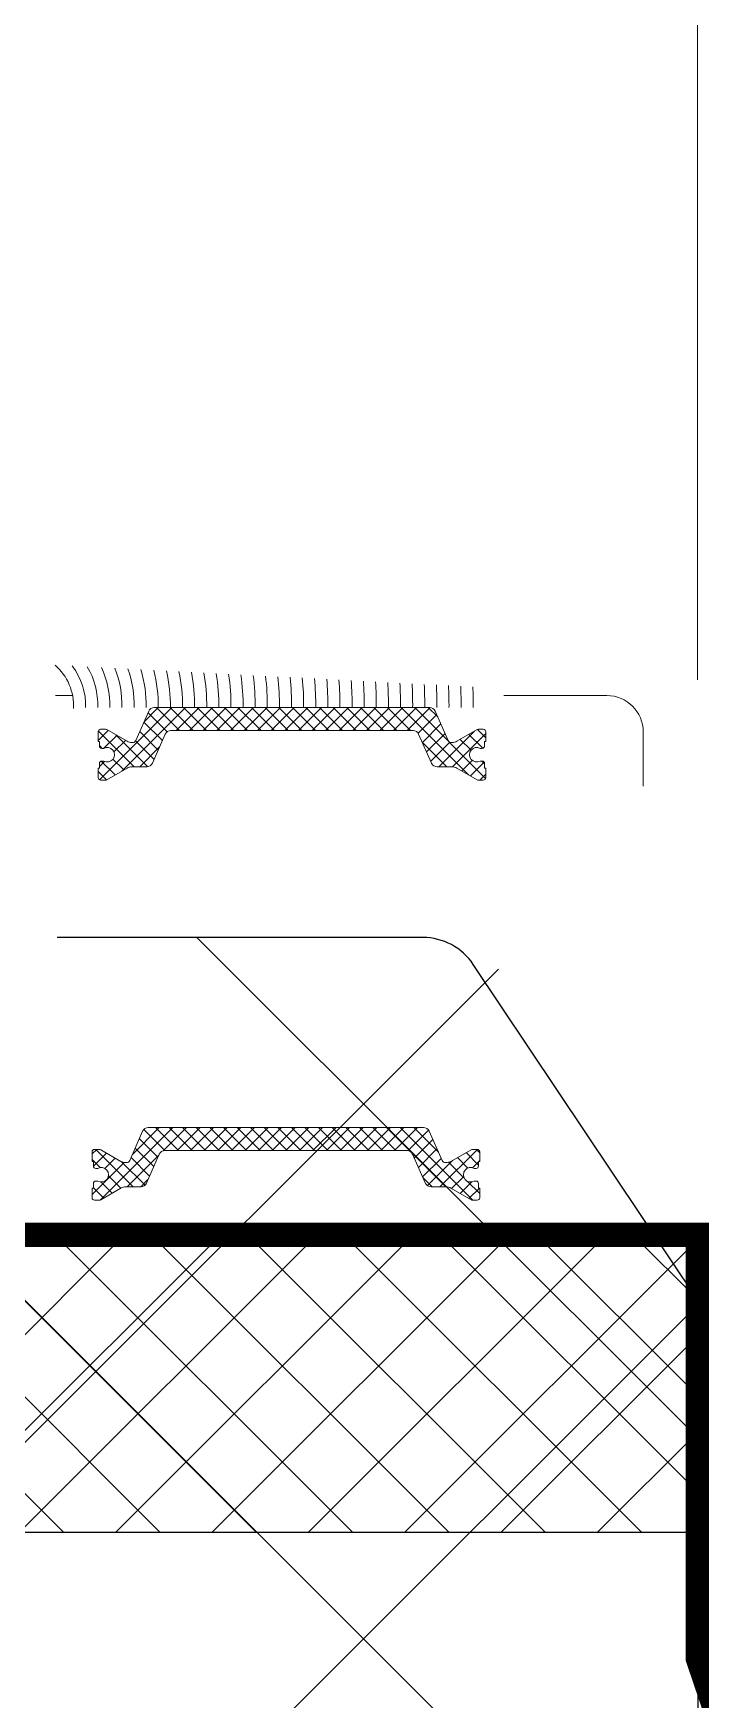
# Model space of a CAD drawing. Header units: millimetres. Extents: x -1562 to 49121, y -21091 to 0.
# Drawn here: x 48041.1 to 48096.2, y -6574.4 to -6436.7 of the extents above; entities that cross this region are included whole.
import ezdxf

# ---------------------------------------------------------------- set-up
doc = ezdxf.new("R2010")
doc.units = ezdxf.units.MM
doc.header["$MEASUREMENT"] = 0
doc.linetypes.add('DASHED', pattern=[19.049999999999997, 12.7, -6.35])
for name, color, linetype in [('-TSD Section Insulation', 11, 'Continuous'), ('LLS_Membranes', 124, 'Continuous'), ('WIN_DOORS', 4, 'Continuous')]:
    doc.layers.add(name, color=color, linetype=linetype)
doc.layers.add('PDF2_Geometry', color=7, linetype='Continuous', true_color=0x5a5a5a)
doc.layers.add('PDF_Geometry', color=7, linetype='Continuous', true_color=0x5a5a5a)
for name, color, linetype, lineweight in [('YS_IZOLACJE', 4, 'Continuous', 18), ('YS_KRESKOWANIE', 4, 'Continuous', 18), ('YS_TWORZYWOWE', 4, 'Continuous', 18), ('YS_WIDOK', 4, 'Continuous', 18), ('YS_WYMIARY', 4, 'Continuous', 18)]:
    doc.layers.add(name, color=color, linetype=linetype, lineweight=lineweight)
pattern_1 = [(45, (-2313.48321246457, -2221.432650662724), (-0.5612660075668221, 0.5612660075668221), []), (135, (-2313.48321246457, -2221.432650662724), (-0.5612660075668221, -0.5612660075668221), [])]

# ---------------------------------------------------------------- blocks, each defined once
blk = doc.blocks.new('107_6562')
at = {"layer": 'YS_KRESKOWANIE'}
h = blk.add_hatch(dxfattribs=at)
h.set_pattern_fill('NET', color=256, scale=0.25, angle=315)
h.set_pattern_definition([(315, (-4300.761224853446, -2004.046260999016), (0.5612660075668222, 0.5612660075668219), []), (45, (-4300.761224853446, -2004.046260999016), (-0.5612660075668219, 0.5612660075668222), [])])
edge = h.paths.add_edge_path()
edge.add_arc((27.36905721940093, 3.400000000000091), 0.5000000000005985, 24.69747250558908, 90)
edge.add_line((27.36905721940093, 3.900000000000546), (4.630942780596342, 3.899999999999636))
edge.add_arc((4.630942780597252, 3.399999999999181), 0.5000000000004547, 90, 157.0000000063897)
edge.add_line((4.17069035384884, 3.595365564192889), (3.104161339048005, 1.182780661454217))
edge.add_arc((2.828009883010964, 1.300000000000637), 0.3000000000003153, 270, 337.0000000000536, ccw=False)
edge.add_line((2.828009883010964, 1.000000000000455), (2.779615242273394, 1.000000000000455))
edge.add_arc((2.779615242270665, 1.800000000000637), 0.8000000000004093, 239.9999999999721, 270.00000000026057, ccw=False)
edge.add_line((2.37961524226921, 1.107179676972919), (0.706410161513304, 2.073205080757361))
edge.add_arc((0.6064101615138497, 1.900000000000091), 0.2000000000007103, 59.99999999999714, 90)
edge.add_line((0.6064101615138497, 2.100000000000819), (0.1999999999998181, 2.100000000000819))
edge.add_arc((0.2000000000007276, 1.900000000000546), 0.2000000000000455, 90.00000000026056, 180)
edge.add_line((0, 1.900000000000546), (0, 1.100000000000364))
edge.add_line((0, 1.100000000000364), (0.0999999999994543, 1.100000000000364))
edge.add_line((0.09999999999854481, 1.100000000000364), (0.0999999999994543, 0.7250000000003638))
edge.add_arc((0.3000000000010914, 0.7250000000003638), 0.2000000000007276, 180, 269.9999999997394)
edge.add_line((0.2999999999992724, 0.525000000000091), (0.4595262490347523, 0.525000000000091))
edge.add_arc((0.75, 0), 0.5999999999998878, -118.95502437192681, 118.9550243717328, ccw=False)
edge.add_line((0.4595262490329333, -0.5249999999996362), (0.2999999999992724, -0.5249999999991815))
edge.add_arc((0.3000000000010914, -0.7249999999989996), 0.1999999999998181, 90.00000000026056, 179.9999999998697)
edge.add_line((0.1000000000003638, -0.7249999999989996), (0.0999999999994543, -1.099999999999909))
edge.add_line((0.09999999999854481, -1.099999999999454), (-9.094947017729282e-13, -1.099999999999454))
edge.add_line((0, -1.099999999999454), (0, -1.899999999999636))
edge.add_arc((0.2000000000007276, -1.899999999999636), 0.2000000000007276, 180, 269.9999999997394)
edge.add_line((0.1999999999989086, -2.099999999999909), (0.6064101615129402, -2.099999999999909))
edge.add_arc((0.6064101615138497, -1.899999999998727), 0.200000000000955, 270, 299.9999999999703)
edge.add_line((0.7064101615142135, -2.073205080756452), (2.37961524227012, -1.107179676972009))
edge.add_arc((2.779615242270665, -1.799999999999727), 0.8000000000006142, 90, 120.0000000000197, ccw=False)
edge.add_line((2.779615242270665, -0.9999999999995453), (4.019403893164963, -1.000000000000455))
edge.add_arc((4.019403893164053, -0.4999999999995453), 0.5000000000002274, 270, 337.0000000063657)
edge.add_line((4.479656319912465, -0.6953655641932528), (5.53690895786076, 1.695365564193708))
edge.add_arc((5.997161384610081, 1.499999999999545), 0.5000000000006163, 90, 157.0000000063417, ccw=False)
edge.add_line((5.997161384610081, 2), (26.00283861538992, 2.000000000000909))
edge.add_arc((26.00283861538992, 1.500000000000455), 0.5000000000004547, 24.712888427420808, 90, ccw=False)
edge.add_line((26.45704569400368, 1.709035714024594), (27.52638902824492, -0.7090357140737069))
edge.add_arc((27.98059610683413, -0.4999999999986358), 0.5000000000000526, 204.712888433808, 270)
edge.add_line((27.98059610683413, -0.9999999999990905), (29.22038475772843, -0.9999999999986358))
edge.add_arc((29.22038475772933, -1.799999999999727), 0.8000000000010914, 60.00000000006111, 90.00000000006509, ccw=False)
edge.add_line((29.62038475772897, -1.107179676970645), (31.29358983848579, -2.073205080755542))
edge.add_arc((31.39358983848615, -1.900000000000091), 0.199999999999135, 239.9999999997366, 269.9999999997394)
edge.add_line((31.39358983848615, -2.099999999999), (31.80000000000018, -2.099999999999))
edge.add_arc((31.79999999999927, -1.899999999999181), 0.1999999999998181, 270, 360.0000000000651)
edge.add_line((32, -1.899999999998727), (32, -1.099999999998545))
edge.add_line((32, -1.099999999998545), (31.89999999999964, -1.099999999998545))
edge.add_line((31.89999999999964, -1.099999999998545), (31.89999999999964, -0.7249999999985448))
edge.add_arc((31.69999999999891, -0.7249999999985448), 0.2000000000007276, 0, 89.99999999973946)
edge.add_line((31.69999999999891, -0.524999999998272), (31.54047375096434, -0.524999999998272))
edge.add_arc((31.25, 1.364242052659392e-12), 0.5999999999997312, 61.04497562825668, 298.95502437184035, ccw=False)
edge.add_line((31.54047375096343, 0.5250000000014552), (31.699999999998, 0.5250000000010004))
edge.add_arc((31.69999999999891, 0.7250000000008185), 0.1999999999998181, 269.9999999997394, 360.0000000000651)
edge.add_line((31.89999999999964, 0.7250000000012733), (31.89999999999964, 1.100000000001273))
edge.add_line((31.89999999999964, 1.100000000001273), (32, 1.100000000001273))
edge.add_line((32, 1.100000000001273), (32, 1.900000000001455))
edge.add_arc((31.79999999999927, 1.900000000001455), 0.2000000000007276, 0, 89.99999999973946)
edge.add_line((31.79999999999927, 2.100000000001728), (31.39358983848524, 2.100000000001728))
edge.add_arc((31.39358983848615, 1.900000000002365), 0.199999999999136, 90.00000000026056, 120.0000000001983)
edge.add_line((31.29358983848579, 2.073205080758726), (29.62038475772897, 1.107179676973828))
edge.add_arc((29.22038475772933, 1.800000000002456), 0.8000000000007502, 269.99999999993486, 299.9999999999389, ccw=False)
edge.add_line((29.22038475772933, 1.000000000001364), (29.17199011698813, 1.000000000001364))
edge.add_arc((29.1719901169854, 1.300000000001546), 0.3000000000001819, 204.6974725186822, 270.00000000034737, ccw=False)
edge.add_line((28.89943213399783, 1.174651901054403), (27.82332052442871, 3.608913498142101))
at = {"layer": 'YS_TWORZYWOWE'}
blk.add_lwpolyline([(27.82332052442871, 3.608913498141646, 0.2929061419330263), (27.36905721940093, 3.900000000000546), (4.630942780597252, 3.899999999999636, 0.3009658391632402), (4.17069035384884, 3.595365564192889), (3.104161339048005, 1.182780661453762, -0.300965839132882), (2.828009883010964, 1.000000000000455), (2.779615242274303, 1.000000000000455, -0.1316524975886556), (2.37961524226921, 1.107179676972919), (0.7064101615142135, 2.073205080757361, 0.1316524975874866), (0.6064101615138497, 2.100000000000819), (0.1999999999989086, 2.100000000000819, 0.4142135623729338), (0, 1.900000000000546), (0, 1.100000000000364), (0.09999999999854481, 1.100000000000364), (0.1000000000003638, 0.7250000000003638, 0.4142135623730964), (0.2999999999992724, 0.525000000000091), (0.4595262490347523, 0.5250000000005457, -1.696140478029274), (0.4595262490329333, -0.5249999999996362), (0.2999999999992724, -0.5249999999991815, 0.414213562372385), (0.1000000000003638, -0.7249999999989996), (0.09999999999854481, -1.099999999999454), (0, -1.099999999999454), (0, -1.899999999999636, 0.4142135623730951), (0.1999999999989086, -2.099999999999909), (0.6064101615138497, -2.099999999999909, 0.1316524975873188), (0.7064101615142135, -2.073205080756452), (2.37961524226921, -1.107179676972009, -0.1316524975874613), (2.779615242270665, -0.9999999999995453), (4.019403893164053, -1, 0.300965839163125), (4.479656319912465, -0.6953655641932528), (5.536908957861669, 1.695365564193253, -0.3009658391629624), (5.997161384610081, 2), (26.00283861538992, 2.000000000000909, -0.2928331078198174), (26.45704569400368, 1.709035714024594), (27.52638902824401, -0.7090357140737069, 0.2928331077895844), (27.98059610683413, -0.9999999999990905), (29.22038475772933, -0.9999999999986358, -0.1316524975874017), (29.62038475772897, -1.107179676970645), (31.29358983848579, -2.073205080755997, 0.1316524975874918), (31.39358983848615, -2.099999999999), (31.79999999999927, -2.099999999999, 0.4142135623735843), (32, -1.899999999998727), (32, -1.099999999998545), (31.89999999999964, -1.099999999998545), (31.89999999999964, -0.7249999999985448, 0.4142135623730951), (31.69999999999891, -0.524999999998272), (31.54047375096525, -0.5249999999987267, -1.696140478028527), (31.54047375096343, 0.5250000000014552), (31.69999999999891, 0.5250000000010004, 0.4142135623747653), (31.89999999999964, 0.7250000000012733), (31.89999999999964, 1.100000000001273), (32, 1.100000000001273), (32, 1.900000000001455, 0.4142135623730951), (31.79999999999927, 2.100000000001728), (31.39358983848615, 2.100000000001728, 0.1316524975872631), (31.29358983848579, 2.073205080758726), (29.62038475772897, 1.107179676973374, -0.1316524975873667), (29.22038475772933, 1.000000000001364), (29.17199011698722, 1.000000000001364, -0.2929061418724302), (28.89943213399783, 1.174651901054403)], format="xyb", close=True, dxfattribs=at)
blk = doc.blocks.new('48_28108')
at = {"layer": 'YS_KRESKOWANIE'}
h = blk.add_hatch(dxfattribs=at)
h.set_pattern_fill('NET', color=256, scale=0.25, angle=45, style=0)
h.set_pattern_definition(pattern_1)
edge = h.paths.add_edge_path()
edge.add_arc((-123.621143752066, 42.83402514039972), 0.4999999999970658, 31.99999999978541, 90.00000000010422)
edge.add_line((-123.6211437520669, 43.33402514039699), (-126.1032847369897, 43.33402514039699))
edge.add_line((-126.1032847369897, 43.33402514039699), (-133.7472642727162, 43.33402514039699))
edge.add_line((-133.7472642727162, 43.33402514039699), (-147.1017017224458, 43.33402514039608))
edge.add_arc((-147.101701722444, 42.33402514039153), 1.000000000004547, 90.00000000010422, 147.9999999998058)
edge.add_line((-147.949749818602, 42.86394440462936), (-148.9556885765642, 41.25410587616352))
edge.add_arc((-149.8037366727185, 41.78402514039317), 0.9999999999963488, 269.99999999989575, 328.0000000001096, ccw=False)
edge.add_line((-149.8037366727203, 40.78402514039681), (-150.1945517329314, 40.78402514039681))
edge.add_line((-150.1945517329314, 40.78402514039681), (-151.7935898386077, 41.70723022115362))
edge.add_arc((-151.8935898386108, 41.53402514039044), 0.2000000000069973, 60.00000000013443, 89.99999999921835)
edge.add_line((-151.893589838608, 41.73402514039753), (-152.1000000001213, 41.73402514039753))
edge.add_arc((-152.1000000001195, 41.33402514039517), 0.4000000000023647, 90.00000000026056, 179.9999999997395)
edge.add_line((-152.5000000001219, 41.33402514039699), (-152.5000000001219, 40.83402514039699))
edge.add_arc((-152.4000000001224, 40.83402514039608), 0.0999999999994543, 180, 270.0000000010422)
edge.add_line((-152.4000000001215, 40.73402514039662), (-152.4000000001215, 40.35902514039753))
edge.add_arc((-152.2000000001217, 40.35902514039844), 0.1999999999998181, 180, 286.2313005959754)
edge.add_arc((-152.0881937315862, 40.35902514038298), 0.1999999999852673, 253.7686994033493, 281.0991597977783)
edge.add_arc((-151.7500661596778, 39.64293508371975), 0.6000000000004266, -8.685105967742857e-10, 119.95877539893081, ccw=False)
edge.add_arc((-151.7500000018772, 39.63402514037625), 0.6000000017556864, 1.9973072085122112e-09, 0.8508681862659841, ccw=False)
edge.add_arc((-151.7500000001219, 39.63402514039717), 0.6000000000003638, -115.00783323466618, 0, ccw=False)
edge.add_arc((-152.0881937315844, 38.90902514039499), 0.2000000000026128, 64.99216676531272, 106.2313005957673)
edge.add_arc((-152.2000000001226, 38.90902514039863), 0.1999999999993828, 73.76869940344109, 180.0000000002605)
edge.add_line((-152.4000000001215, 38.90902514039772), (-152.4000000001224, 38.53402514039681))
edge.add_arc((-152.4000000001224, 38.43402514039735), 0.0999999999994543, 90, 180)
edge.add_line((-152.5000000001219, 38.43402514039735), (-152.5000000001219, 37.93402514039735))
edge.add_arc((-152.1000000001231, 37.93402514039553), 0.3999999999987267, 180, 270.0000000003908)
edge.add_line((-152.1000000001222, 37.53402514039681), (-151.893589838608, 37.53402514039681))
edge.add_arc((-151.8935898386098, 37.73402514039753), 0.2000000000007276, 270.0000000005211, 300.0000000003262)
edge.add_line((-151.7935898386086, 37.56082005964072), (-150.1945517329314, 38.48402514039662))
edge.add_line((-150.1945517329314, 38.48402514039662), (-148.5288258543787, 38.48402514039662))
edge.add_arc((-148.5288258543796, 39.48402514039662), 1, 270.0000000000521, 328.0000000000599)
edge.add_line((-147.6807777582226, 38.95410587616425), (-146.6561433690104, 40.59386366886247))
edge.add_arc((-144.9600471766971, 39.53402514039681), 1.999999999999928, 90.00000000002609, 148.000000000024, ccw=False)
edge.add_line((-144.960047176698, 41.53402514039681), (-126.0399528235421, 41.53402514039681))
edge.add_arc((-126.0399528235412, 39.53402514039863), 1.999999999998181, 32.00000000000358, 90.00000000002609, ccw=False)
edge.add_line((-124.3438566312307, 40.59386366886429), (-123.3192222420175, 38.95410587616334))
edge.add_arc((-122.4711741458614, 39.48402514039662), 0.9999999999998193, 212.0000000000119, 270.0000000000521)
edge.add_line((-122.4711741458605, 38.48402514039662), (-120.8054482673087, 38.48402514039662))
edge.add_line((-120.8054482673087, 38.48402514039662), (-119.2064101616315, 37.56082005964072))
edge.add_arc((-119.1064101616366, 37.73402514037298), 0.1999999999761246, 239.9999999977358, 270.0000000013027)
edge.add_line((-119.1064101616321, 37.53402514039681), (-118.9000000001179, 37.53402514039681))
edge.add_arc((-118.9000000001188, 37.93402514039735), 0.4000000000005457, 270.0000000001303, 360)
edge.add_line((-118.5000000001182, 37.93402514039735), (-118.5000000001182, 38.43402514039735))
edge.add_arc((-118.6000000001195, 38.43402514039553), 0.1000000000012733, 0, 89.9999999979156)
edge.add_line((-118.6000000001177, 38.53402514039681), (-118.6000000001177, 38.90902514039681))
edge.add_arc((-118.8000000001184, 38.90902514039681), 0.2000000000007276, 0, 106.2313005961631)
edge.add_arc((-118.9118062686557, 38.90902514040135), 0.1999999999962547, 73.76869940372295, 115.0078332349861)
edge.add_arc((-119.2500000001182, 39.63402514039717), 0.6000000000000912, 180.0000000000868, 295.00783323474485, ccw=False)
edge.add_arc((-119.2500661596732, 39.64293508371975), 0.6000000000003931, 60.04878194977749, 180.8508681877135, ccw=False)
edge.add_arc((-118.9118062686566, 40.35902514040845), 0.2000000000106265, 258.8421872411826, 286.231300595362)
edge.add_arc((-118.8000000001184, 40.35902514039753), 0.2000000000000019, 253.768699403764, 359.9999999999999)
edge.add_line((-118.6000000001186, 40.35902514039753), (-118.6000000001186, 40.73402514039753))
edge.add_arc((-118.6000000001186, 40.83402514039699), 0.0999999999994543, 270, 360)
edge.add_line((-118.5000000001191, 40.83402514039699), (-118.5000000001182, 41.33402514039699))
edge.add_arc((-118.900000000117, 41.33402514039881), 0.3999999999987267, 0, 90.0000000005211)
edge.add_line((-118.9000000001188, 41.73402514039753), (-119.1064101616312, 41.73402514039753))
edge.add_arc((-119.1064101616284, 41.53402514039044), 0.2000000000070941, 90.00000000078165, 119.9999999998656)
edge.add_line((-119.2064101616315, 41.70723022115453), (-120.199230484659, 41.13402514039717))
edge.add_line((-120.199230484659, 41.13402514039717), (-120.8054482673078, 40.78402514039681))
edge.add_line((-120.8054482673078, 40.78402514039681), (-121.1962633275189, 40.78402514039681))
edge.add_arc((-121.1962633275198, 41.78402514039681), 1, 212.0000000000119, 270.0000000000521, ccw=False)
edge.add_line((-122.0443114236759, 41.25410587616352), (-123.1971197039893, 43.09898477251318))
h = blk.add_hatch(dxfattribs=at)
h.set_pattern_fill('NET', color=256, scale=0.25, angle=45, style=0)
h.set_pattern_definition(pattern_1)
edge = h.paths.add_edge_path()
edge.add_arc((-101.952547076633, 21.10857864347963), 0.4999999999990905, 90, 146.6100000000995)
edge.add_line((-102.3700190404134, 21.38374615510929), (-103.8686969297332, 19.11001842533096))
edge.add_arc((-104.4284143380337, 19.47894390972215), 0.6703652662450903, 239.9602938559888, 326.6100000001725, ccw=False)
edge.add_line((-104.7639992158201, 18.898622981279), (-106.2951497342992, 19.78404850090556))
edge.add_arc((-106.3911201939973, 19.6085786434769), 0.2000000000017103, 61.32424415893959, 89.99999999973946)
edge.add_line((-106.3911201939964, 19.80857864347854), (-106.6000000000322, 19.80857864347854))
edge.add_arc((-106.6000000000295, 19.40857864348163), 0.3999999999969077, 90.00000000039083, 180.0000000003908)
edge.add_line((-107.0000000000264, 19.4085786434789), (-107.0000000000264, 18.80857864347854))
edge.add_line((-107.0000000000264, 18.80857864347854), (-106.9000000000278, 18.80857864347854))
edge.add_line((-106.9000000000278, 18.80857864347854), (-106.9000000000296, 18.43357864347854))
edge.add_arc((-106.7000000000307, 18.43357864347854), 0.1999999999989086, 180, 270)
edge.add_line((-106.7000000000307, 18.23357864347963), (-106.5404737509953, 18.23357864348145))
edge.add_arc((-106.2500000000337, 17.70857864347818), 0.6000000000009543, 8.691358743817545e-11, 118.9550243713787, ccw=False)
edge.add_arc((-106.2500000000309, 17.70857864347818), 0.5999999999976353, -118.95502437175168, 0, ccw=False)
edge.add_line((-106.5404737509934, 17.18357864347945), (-106.7000000000307, 17.18357864348036))
edge.add_arc((-106.7000000000298, 16.98357864348327), 0.1999999999970896, 90.00000000026056, 180.0000000010422)
edge.add_line((-106.9000000000269, 16.98357864347963), (-106.9000000000278, 16.60857864347963))
edge.add_line((-106.9000000000278, 16.60857864347963), (-107.0000000000264, 16.60857864347963))
edge.add_line((-107.0000000000264, 16.60857864347963), (-107.0000000000318, 16.00857864347927))
edge.add_arc((-106.6000000000295, 16.008578643482), 0.4000000000023647, 180, 269.9999999992183)
edge.add_line((-106.6000000000322, 15.60857864347963), (-106.3911201939964, 15.60857864347963))
edge.add_arc((-106.3911201939973, 15.80857864348127), 0.2000000000016371, 270.0000000002605, 298.6757558410604)
edge.add_line((-106.2951497342992, 15.63310878605262), (-104.7941106981352, 16.50112159898435))
edge.add_arc((-104.3936306676969, 15.80857864347581), 0.8000000000027321, 90.000000000456, 120.03970614408459, ccw=False)
edge.add_line((-104.3936306677033, 16.60857864347872), (-103.660684336025, 16.60857864347781))
edge.add_arc((-103.6606843360241, 17.60857864347327), 0.9999999999954525, 269.9999999999479, 326.7600000002281)
edge.add_line((-102.8243024976946, 17.06043138177847), (-101.3193588255899, 19.35672590517697))
edge.add_arc((-100.4829769872549, 18.80857864347399), 1.000000000004555, 90.00000000052108, 146.7600000000072, ccw=False)
edge.add_line((-100.482976987264, 19.80857864347854), (-100.3324161269238, 19.80857864347854))
edge.add_line((-100.3324161269238, 19.80857864347854), (-94.00000000002638, 19.80857864347854))
edge.add_line((-94.00000000002638, 19.80857864347854), (-87.51702301279602, 19.80857864347854))
edge.add_arc((-87.51702301279693, 18.80857864347672), 1.000000000001819, 33.24000000015059, 89.99999999994787, ccw=False)
edge.add_line((-86.68064117446556, 19.35672590518061), (-85.17569750236453, 17.06043138177847))
edge.add_arc((-84.3393156640368, 17.60857864347327), 0.9999999999939827, 213.2399999998291, 270.0000000001042)
edge.add_line((-84.33931566403498, 16.60857864347963), (-83.60636933235673, 16.60857864347963))
edge.add_arc((-83.60636933236856, 15.80857864346308), 0.8000000000165528, 59.960293856033616, 89.9999999991532, ccw=False)
edge.add_line((-83.2058893019248, 16.50112159898435), (-81.7048502657608, 15.63310878605262))
edge.add_arc((-81.60887980606276, 15.80857864348127), 0.2000000000017103, 241.3242441589396, 269.9999999997394)
edge.add_line((-81.60887980606367, 15.60857864347963), (-81.40000000002783, 15.60857864347963))
edge.add_arc((-81.40000000002692, 16.00857864348018), 0.4000000000005457, 269.9999999998697, 359.9999999998697)
edge.add_line((-81.00000000002638, 16.00857864347927), (-81.00000000002638, 16.60857864347963))
edge.add_line((-81.00000000002638, 16.60857864347963), (-81.1000000000322, 16.60857864347963))
edge.add_line((-81.1000000000322, 16.60857864347963), (-81.1000000000322, 16.98357864347963))
edge.add_arc((-81.30000000002929, 16.98357864348236), 0.1999999999970896, 0, 90.00000000078165)
edge.add_line((-81.30000000002929, 17.18357864347945), (-81.45952624906658, 17.18357864347854))
edge.add_arc((-81.75000000002728, 17.70857864348), 0.5999999999989224, 180.0000000001737, 298.9550243713868, ccw=False)
edge.add_arc((-81.75000000002638, 17.70857864347818), 0.5999999999994543, 61.04497562865521, 180, ccw=False)
edge.add_line((-81.45952624906568, 18.23357864348054), (-81.30000000002929, 18.23357864347963))
edge.add_arc((-81.30000000002747, 18.43357864347854), 0.1999999999989086, 269.9999999994789, 360)
edge.add_line((-81.10000000002856, 18.43357864347854), (-81.1000000000322, 18.75300719997267))
edge.add_line((-81.1000000000322, 18.75300719997267), (-81.00000000002638, 18.75300719997267))
edge.add_line((-81.00000000002638, 18.75300719997267), (-81.00000000002638, 19.4085786434789))
edge.add_arc((-81.40000000002692, 19.40857864347799), 0.4000000000005457, 0, 90)
edge.add_line((-81.40000000002783, 19.80857864347854), (-81.60887980606367, 19.80857864347854))
edge.add_arc((-81.60887980606276, 19.6085786434769), 0.2000000000016371, 90.00000000026056, 118.6757558410604)
edge.add_line((-81.7048502657608, 19.78404850090556), (-83.23600078424079, 18.89862298127991))
edge.add_arc((-83.57158566202725, 19.47894390972306), 0.6703652662452498, 213.3900000002804, 300.03970614401123, ccw=False)
edge.add_line((-84.13130307032498, 19.11001842532733), (-85.62998095964576, 21.38374615510929))
edge.add_arc((-86.0474529234234, 21.10857864348236), 0.49999999999532, 33.38999999981154, 90.00000000031264)
edge.add_line((-86.04745292342614, 21.60857864347781), (-101.952547076633, 21.60857864347872))
h = blk.add_hatch(dxfattribs=at)
h.set_pattern_fill('NET', color=256, scale=0.25, angle=45, style=0)
h.set_pattern_definition(pattern_1)
edge = h.paths.add_edge_path()
edge.add_arc((-124.121143752026, 8.199999999574175), 0.4999999999970658, 31.99999999978541, 90.00000000010422)
edge.add_line((-124.1211437520269, 8.699999999571446), (-126.6032847369497, 8.699999999571446))
edge.add_line((-126.6032847369497, 8.699999999571446), (-134.2472642726761, 8.699999999571446))
edge.add_line((-134.2472642726761, 8.699999999571446), (-147.6017017224058, 8.699999999570537))
edge.add_arc((-147.601701722404, 7.699999999565989), 1.000000000004547, 90.00000000010422, 147.9999999998058)
edge.add_line((-148.4497498185619, 8.229919263803822), (-149.4556885765242, 6.620080735337979))
edge.add_arc((-150.3037366726785, 7.149999999567626), 0.9999999999963488, 269.99999999989575, 328.0000000001096, ccw=False)
edge.add_line((-150.3037366726803, 6.149999999571264), (-150.6945517328913, 6.149999999571264))
edge.add_line((-150.6945517328913, 6.149999999571264), (-152.2935898385676, 7.07320508032808))
edge.add_arc((-152.3935898385707, 6.899999999564898), 0.2000000000069973, 60.00000000013443, 89.99999999921835)
edge.add_line((-152.393589838568, 7.099999999571992), (-152.6000000000813, 7.099999999571992))
edge.add_arc((-152.6000000000795, 6.699999999569627), 0.4000000000023647, 90.00000000026056, 179.9999999997395)
edge.add_line((-153.0000000000819, 6.699999999571446), (-153.0000000000819, 6.199999999571446))
edge.add_arc((-152.9000000000824, 6.199999999570537), 0.0999999999994543, 180, 270.0000000010422)
edge.add_line((-152.9000000000815, 6.099999999571082), (-152.9000000000815, 5.724999999571992))
edge.add_arc((-152.7000000000817, 5.724999999572901), 0.1999999999998181, 180, 286.2313005959754)
edge.add_arc((-152.5881937315462, 5.72499999955744), 0.1999999999852673, 253.7686994033493, 281.0991597977783)
edge.add_arc((-152.2500661596378, 5.008909942894206), 0.6000000000004266, -8.685105967742857e-10, 119.95877539893081, ccw=False)
edge.add_arc((-152.2500000018372, 4.99999999955071), 0.6000000017556864, 1.9973072085122112e-09, 0.8508681862659841, ccw=False)
edge.add_arc((-152.2500000000819, 4.999999999571628), 0.6000000000003638, -115.00783323466618, 0, ccw=False)
edge.add_arc((-152.5881937315444, 4.274999999569445), 0.2000000000026128, 64.99216676531272, 106.2313005957673)
edge.add_arc((-152.7000000000826, 4.274999999573083), 0.1999999999993828, 73.76869940344109, 180.0000000002605)
edge.add_line((-152.9000000000815, 4.274999999572174), (-152.9000000000824, 3.899999999571264))
edge.add_arc((-152.9000000000824, 3.79999999957181), 0.0999999999994543, 90, 180)
edge.add_line((-153.0000000000819, 3.79999999957181), (-153.0000000000819, 3.29999999957181))
edge.add_arc((-152.6000000000831, 3.299999999569991), 0.3999999999987267, 180, 270.0000000003908)
edge.add_line((-152.6000000000822, 2.899999999571264), (-152.393589838568, 2.899999999571264))
edge.add_arc((-152.3935898385698, 3.099999999571992), 0.2000000000007276, 270.0000000005211, 300.0000000003262)
edge.add_line((-152.2935898385686, 2.926794918815176), (-150.6945517328913, 3.849999999571082))
edge.add_line((-150.6945517328913, 3.849999999571082), (-149.0288258543387, 3.849999999571082))
edge.add_arc((-149.0288258543396, 4.849999999571082), 1, 270.0000000000521, 328.0000000000599)
edge.add_line((-148.1807777581826, 4.320080735338706), (-147.1561433689703, 5.959838528036926))
edge.add_arc((-145.4600471766571, 4.899999999571264), 1.999999999999928, 90.00000000002609, 148.000000000024, ccw=False)
edge.add_line((-145.460047176658, 6.899999999571264), (-126.5399528235021, 6.899999999571264))
edge.add_arc((-126.5399528235012, 4.899999999573083), 1.999999999998181, 32.00000000000358, 90.00000000002609, ccw=False)
edge.add_line((-124.8438566311906, 5.959838528038745), (-123.8192222419775, 4.320080735337797))
edge.add_arc((-122.9711741458214, 4.849999999571082), 0.9999999999998193, 212.0000000000119, 270.0000000000521)
edge.add_line((-122.9711741458204, 3.849999999571082), (-121.3054482672687, 3.849999999571082))
edge.add_line((-121.3054482672687, 3.849999999571082), (-119.7064101615915, 2.926794918815176))
edge.add_arc((-119.6064101615966, 3.099999999547435), 0.1999999999761246, 239.9999999977358, 270.0000000013027)
edge.add_line((-119.6064101615921, 2.899999999571264), (-119.4000000000779, 2.899999999571264))
edge.add_arc((-119.4000000000788, 3.29999999957181), 0.4000000000005457, 270.0000000001303, 360)
edge.add_line((-119.0000000000782, 3.29999999957181), (-119.0000000000782, 3.79999999957181))
edge.add_arc((-119.1000000000795, 3.799999999569991), 0.1000000000012733, 0, 89.9999999979156)
edge.add_line((-119.1000000000777, 3.899999999571264), (-119.1000000000777, 4.274999999571264))
edge.add_arc((-119.3000000000784, 4.274999999571264), 0.2000000000007276, 0, 106.2313005961631)
edge.add_arc((-119.4118062686157, 4.274999999575812), 0.1999999999962547, 73.76869940372295, 115.0078332349861)
edge.add_arc((-119.7500000000782, 4.999999999571628), 0.6000000000000912, 180.0000000000868, 295.00783323474485, ccw=False)
edge.add_arc((-119.7500661596332, 5.008909942894206), 0.6000000000003931, 60.04878194977749, 180.8508681877135, ccw=False)
edge.add_arc((-119.4118062686166, 5.724999999582906), 0.2000000000106265, 258.8421872411826, 286.231300595362)
edge.add_arc((-119.3000000000784, 5.724999999571992), 0.2000000000000019, 253.768699403764, 359.9999999999999)
edge.add_line((-119.1000000000786, 5.724999999571992), (-119.1000000000786, 6.099999999571992))
edge.add_arc((-119.1000000000786, 6.199999999571446), 0.0999999999994543, 270, 360)
edge.add_line((-119.0000000000791, 6.199999999571446), (-119.0000000000782, 6.699999999571446))
edge.add_arc((-119.4000000000769, 6.699999999573265), 0.3999999999987267, 0, 90.0000000005211)
edge.add_line((-119.4000000000788, 7.099999999571992), (-119.6064101615912, 7.099999999571992))
edge.add_arc((-119.6064101615884, 6.899999999564898), 0.2000000000070941, 90.00000000078165, 119.9999999998656)
edge.add_line((-119.7064101615915, 7.073205080328989), (-120.699230484619, 6.499999999571628))
edge.add_line((-120.699230484619, 6.499999999571628), (-121.3054482672678, 6.149999999571264))
edge.add_line((-121.3054482672678, 6.149999999571264), (-121.6962633274788, 6.149999999571264))
edge.add_arc((-121.6962633274798, 7.149999999571264), 1, 212.0000000000119, 270.0000000000521, ccw=False)
edge.add_line((-122.5443114236359, 6.620080735337979), (-123.6971197039493, 8.464959631687634))
h = blk.add_hatch(dxfattribs=at)
h.set_pattern_fill('NET', color=256, scale=0.25, angle=45, style=0)
h.set_pattern_definition(pattern_1)
edge = h.paths.add_edge_path()
edge.add_arc((-101.9525470766566, 8.191421355773855), 0.4999999999990905, 90, 146.6100000000995)
edge.add_line((-102.370019040437, 8.466588867403516), (-103.8686969297569, 6.192861137625187))
edge.add_arc((-104.4284143380573, 6.561786622016371), 0.6703652662450903, 239.9602938559888, 326.6100000001725, ccw=False)
edge.add_line((-104.7639992158438, 5.981465693573227), (-106.2951497343229, 6.866891213199779))
edge.add_arc((-106.3911201940209, 6.691421355771126), 0.2000000000017103, 61.32424415893959, 89.99999999973946)
edge.add_line((-106.39112019402, 6.891421355772763), (-106.6000000000558, 6.891421355772763))
edge.add_arc((-106.6000000000531, 6.491421355775856), 0.3999999999969077, 90.00000000039083, 180.0000000003908)
edge.add_line((-107.00000000005, 6.491421355773127), (-107.00000000005, 5.891421355772763))
edge.add_line((-107.00000000005, 5.891421355772763), (-106.9000000000515, 5.891421355772763))
edge.add_line((-106.9000000000515, 5.891421355772763), (-106.9000000000533, 5.516421355772763))
edge.add_arc((-106.7000000000544, 5.516421355772763), 0.1999999999989086, 180, 270)
edge.add_line((-106.7000000000544, 5.316421355773855), (-106.5404737510189, 5.316421355775674))
edge.add_arc((-106.2500000000573, 4.7914213557724), 0.6000000000009543, 8.691358743817545e-11, 118.9550243713787, ccw=False)
edge.add_arc((-106.2500000000546, 4.7914213557724), 0.5999999999976353, -118.95502437175168, 0, ccw=False)
edge.add_line((-106.5404737510171, 4.266421355773673), (-106.7000000000544, 4.266421355774582))
edge.add_arc((-106.7000000000535, 4.066421355777493), 0.1999999999970896, 90.00000000026056, 180.0000000010422)
edge.add_line((-106.9000000000506, 4.066421355773855), (-106.9000000000515, 3.691421355773855))
edge.add_line((-106.9000000000515, 3.691421355773855), (-107.00000000005, 3.691421355773855))
edge.add_line((-107.00000000005, 3.691421355773855), (-107.0000000000555, 3.091421355773491))
edge.add_arc((-106.6000000000531, 3.09142135577622), 0.4000000000023647, 180, 269.9999999992183)
edge.add_line((-106.6000000000558, 2.691421355773855), (-106.39112019402, 2.691421355773855))
edge.add_arc((-106.3911201940209, 2.891421355775492), 0.2000000000016371, 270.0000000002605, 298.6757558410604)
edge.add_line((-106.2951497343229, 2.71595149834684), (-104.7941106981589, 3.583964311278578))
edge.add_arc((-104.3936306677206, 2.891421355770035), 0.8000000000027321, 90.000000000456, 120.03970614408459, ccw=False)
edge.add_line((-104.3936306677269, 3.691421355772945), (-103.6606843360487, 3.691421355772036))
edge.add_arc((-103.6606843360478, 4.691421355767488), 0.9999999999954525, 269.9999999999479, 326.7600000002281)
edge.add_line((-102.8243024977182, 4.143274094072694), (-101.3193588256136, 6.439568617471195))
edge.add_arc((-100.4829769872786, 5.891421355768216), 1.000000000004555, 90.00000000052108, 146.7600000000072, ccw=False)
edge.add_line((-100.4829769872877, 6.891421355772763), (-100.3324161269475, 6.891421355772763))
edge.add_line((-100.3324161269475, 6.891421355772763), (-94.00000000005002, 6.891421355772763))
edge.add_line((-94.00000000005002, 6.891421355772763), (-87.51702301281966, 6.891421355772763))
edge.add_arc((-87.51702301282057, 5.891421355770945), 1.000000000001819, 33.24000000015059, 89.99999999994787, ccw=False)
edge.add_line((-86.68064117448921, 6.439568617474833), (-85.17569750238818, 4.143274094072694))
edge.add_arc((-84.33931566406045, 4.691421355767488), 0.9999999999939827, 213.2399999998291, 270.0000000001042)
edge.add_line((-84.33931566405863, 3.691421355773855), (-83.60636933238038, 3.691421355773855))
edge.add_arc((-83.6063693323922, 2.891421355757302), 0.8000000000165528, 59.960293856033616, 89.9999999991532, ccw=False)
edge.add_line((-83.20588930194845, 3.583964311278578), (-81.70485026578444, 2.71595149834684))
edge.add_arc((-81.6088798060864, 2.891421355775492), 0.2000000000017103, 241.3242441589396, 269.9999999997394)
edge.add_line((-81.60887980608732, 2.691421355773855), (-81.40000000005148, 2.691421355773855))
edge.add_arc((-81.40000000005057, 3.091421355774401), 0.4000000000005457, 269.9999999998697, 359.9999999998697)
edge.add_line((-81.00000000005002, 3.091421355773491), (-81.00000000005002, 3.691421355773855))
edge.add_line((-81.00000000005002, 3.691421355773855), (-81.10000000005584, 3.691421355773855))
edge.add_line((-81.10000000005584, 3.691421355773855), (-81.10000000005584, 4.066421355773855))
edge.add_arc((-81.30000000005293, 4.066421355776583), 0.1999999999970896, 0, 90.00000000078165)
edge.add_line((-81.30000000005293, 4.266421355773673), (-81.45952624909023, 4.266421355772763))
edge.add_arc((-81.75000000005093, 4.791421355774219), 0.5999999999989224, 180.0000000001737, 298.9550243713868, ccw=False)
edge.add_arc((-81.75000000005002, 4.7914213557724), 0.5999999999994543, 61.04497562865521, 180, ccw=False)
edge.add_line((-81.45952624908932, 5.316421355774764), (-81.30000000005293, 5.316421355773855))
edge.add_arc((-81.30000000005111, 5.516421355772763), 0.1999999999989086, 269.9999999994789, 360)
edge.add_line((-81.1000000000522, 5.516421355772763), (-81.10000000005584, 5.835849912266895))
edge.add_line((-81.10000000005584, 5.835849912266895), (-81.00000000005002, 5.835849912266895))
edge.add_line((-81.00000000005002, 5.835849912266895), (-81.00000000005002, 6.491421355773127))
edge.add_arc((-81.40000000005057, 6.491421355772218), 0.4000000000005457, 0, 90)
edge.add_line((-81.40000000005148, 6.891421355772763), (-81.60887980608732, 6.891421355772763))
edge.add_arc((-81.6088798060864, 6.691421355771126), 0.2000000000016371, 90.00000000026056, 118.6757558410604)
edge.add_line((-81.70485026578444, 6.866891213199779), (-83.23600078426443, 5.981465693574137))
edge.add_arc((-83.5715856620509, 6.56178662201728), 0.6703652662452498, 213.3900000002804, 300.03970614401123, ccw=False)
edge.add_line((-84.13130307034862, 6.192861137621549), (-85.62998095966941, 8.466588867403516))
edge.add_arc((-86.04745292344705, 8.191421355776583), 0.49999999999532, 33.38999999981154, 90.00000000031264)
edge.add_line((-86.04745292344978, 8.691421355772036), (-101.9525470766566, 8.691421355772945))
at = {"layer": 'YS_WYMIARY'}
for p in [(-53.5000000000382, 39.50857864359614), (-54.00000000002592, 4.791421356250794)]:
    blk.add_blockref('107_6562', p, dxfattribs=at)

msp = doc.modelspace()

# ---------------------------------------------------------------- hatches: boundary and pattern name
at = {"layer": '-TSD Section Insulation', "transparency": 33554518}
h = msp.add_hatch(dxfattribs=at)
h.set_pattern_fill('ANSI37', color=256, scale=250)
h.set_pattern_definition([(45, (-90148.94907698523, 4810.599805180387), (-22.09708691207961, 22.09708691207961), []), (135, (-90148.94907698523, 4810.599805180387), (-22.09708691207961, -22.09708691207961), [])])
h.paths.add_polyline_path([(47995.94058339515, -6762.269012602719), (47995.93855496166, -6762.281689643136), (47974.91611768132, -6762.281847585855), (48015.05380118442, -6511.421725358308), (48077.93655395177, -6511.421725358308), (48095.94063036797, -6541.396286531384), (48095.94063676336, -6962.269018141411), (47295.94055940125, -6962.269019571486), (47295.94058339526, -6762.269011904693)])
at = {"layer": 'WIN_DOORS', "true_color": 0xf8991e, "transparency": 33554551}
h = msp.add_hatch(dxfattribs=at)
h.set_pattern_fill('ANSI37', color=30, scale=45)
h.set_pattern_definition([(45, (-151026.92686501, -130644.0634261997), (-3.97747564417433, 3.97747564417433), []), (135, (-151026.92686501, -130644.0634261997), (-3.97747564417433, -3.97747564417433), [])])
h.paths.add_polyline_path([(48095.94063077649, -6535.989640081302), (48095.94063077649, -6560.570773888689), (47816.44102104614, -6560.570773888716), (47816.44102104614, -6535.989640081289)])

# ---------------------------------------------------------------- linework, layer by layer
at = {"layer": '-TSD Section Insulation', "elevation": -8.685541319884029e-09}
msp.add_lwpolyline([(48095.94063036797, -6541.396285418075), (48077.40941619201, -6513.644277902018, 0.2505669597789771), (48073.25123190751, -6511.420877162996), (48043.05393689589, -6511.420877162996)], format="xyb", dxfattribs=at)
msp.add_lwpolyline([(48095.94063036797, -6541.396285418075), (48095.94063676336, -6962.269018141411), (47295.94055940125, -6962.269019571486), (47295.94058339526, -6762.269011904693), (47974.41611768132, -6762.281847585855), (48007.24497328791, -6560.570774028761)], dxfattribs=at)
at = {"layer": 'LLS_Membranes', "color": 146, "linetype": 'DASHED', "lineweight": 25, "ltscale": 35, "true_color": 0x105689, "transparency": 33554687, "const_width": 2}
msp.add_lwpolyline([(47819.44102104614, -6513.046799987033), (47819.4410210237, -6535.989640187576), (48095.94063100065, -6535.989640180065), (48095.94063122482, -6570.997707811015), (48101.54332686551, -6587.51125680133), (48101.54332686551, -6668.309824723447)], dxfattribs=at)
at = {"layer": 'PDF2_Geometry', "color": 250, "lineweight": 9, "true_color": 0x2c2c2c, "elevation": -9.435080918949125e-09}
msp.add_lwpolyline([(48095.93642351883, -6490.13328296894), (48095.93642351883, -5830.480991534238)], dxfattribs=at)
at = {"layer": 'PDF_Geometry', "color": 141, "lineweight": 25, "true_color": 0x7edfff, "transparency": 33554687, "elevation": -8.746058099973197e-09}
msp.add_lwpolyline([(48095.94063077649, -6560.570774093861), (48095.94063077649, -6535.989640286434), (47816.44102104614, -6535.989640081289), (47816.44102104614, -6560.570773888716)], close=True, dxfattribs=at)
at = {"layer": 'YS_IZOLACJE', "color": 8, "transparency": 33554687}
for radius, start, end in [(4.478815228384648, 357.0626242755163, 48.825934486466), (5.478815228384648, 358.4269785267679, 36.98971590166425), (6.478815228384648, 358.6698207600365, 29.91932204140407), (7.478815228384648, 358.8477062162868, 25.08567393333262), (8.478815228384647, 358.9836241149475, 21.5360501291258), (9.478815228384647, 359.0908596922574, 18.8054300184531), (10.47881522838465, 359.1776258030321, 16.63381892539647), (11.47881522838465, 359.2492728754739, 14.86261166013669), (12.47881522838465, 359.3094360438832, 13.38886905690706), (13.47881522838465, 359.3606715384517, 12.14257523448497), (14.47881522838465, 359.4048293164366, 11.0743145790946), (15.47881522838465, 359.443281230299, 10.14814690847715), (16.47881522838465, 359.4770661057634, 9.337271330580881), (17.47881522838465, 359.5069850212975, 8.621274732857552), (18.47881522838465, 359.5336656375949, 7.984323990467092), (19.47881522838465, 359.5576067180345, 7.413942606711377), (20.47881522838465, 359.579209600226, 6.900161552535375), (21.47881522838465, 359.5988008786479, 6.434916632985616), (22.47881522838465, 359.6166490273949, 6.011612405731676), (23.47881522838465, 359.6329767821408, 5.624801098947624), (24.47881522838465, 359.647970479015, 5.269942527344256), (25.47881522838465, 359.6617872010424, 4.943222044431291), (26.47881522838465, 359.6745602984174, 4.641410753642406), (27.47881522838465, 359.6864037137853, 4.361756931252843), (28.47881522838465, 359.6974153819146, 4.101900795004091), (29.47881522838465, 359.7076799488847, 3.859806952304802), (30.47881522838465, 359.7172709542576, 3.633710396696495), (31.47881522838465, 359.7262525888399, 3.422072949753036), (32.47881522838465, 359.7346811413802, 3.223547894536868), (32.47881522838465, 359.7346811413802, 3.223547894536868), (33.47881522838465, 359.7426061734367, 3.036951026005693), (34.47881522838465, 359.7500714957893, 2.86123681309128), (35.47881522838465, 359.7571159822605, 2.695478646875702), (36.47881522838465, 359.7637742417664, 2.538852370629568), (37.47881522838465, 359.7700771903187, 2.390622483389417)]:
    msp.add_arc((48039.92825457251, -6492.271401275548, -8.689845287790376e-09), radius, start, end, dxfattribs=at)
at = {"layer": 'YS_WIDOK', "color": 8, "transparency": 33554687}
for p, q in [((48042.91300638085, -6491.421799984981, -1.715009823044511e-08), (48044.32574971137, -6491.42179998453, -1.813164240971332e-08)), ((48079.94102101116, -6491.421799973805, -1.711901598255849e-08), (48088.44102153197, -6491.42179998645, -2.699094459046592e-08)), ((48091.44102153197, -6498.921799988517, -8.557715869272897e-09), (48091.44102153197, -6494.42179998645, -2.116992492418035e-08))]:
    msp.add_line(p, q, dxfattribs=at)
msp.add_arc((48088.44102153197, -6494.42179998645, -9.927079609894918e-06), 3, 0, 90, dxfattribs=at)

# ---------------------------------------------------------------- block references
msp.add_blockref('48_28108', (48099.94102101512, -6535.821799986285, -7.674183954975433e-09), dxfattribs=at)

doc.saveas('drawing.dxf')
